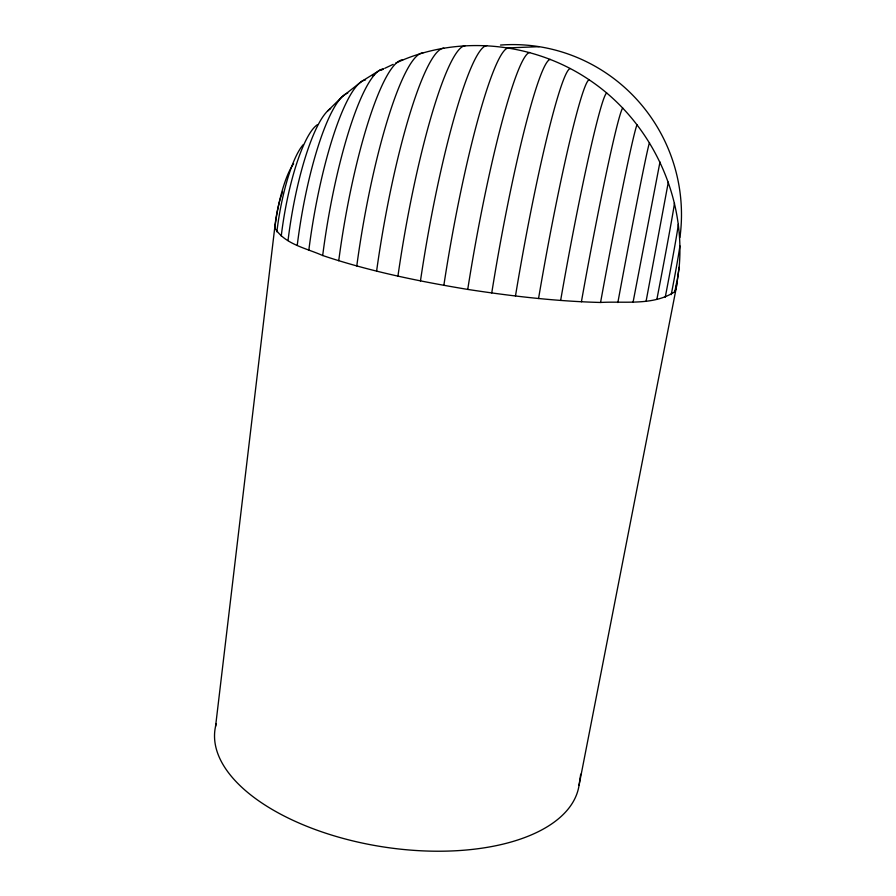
<?xml version="1.0" encoding="UTF-8"?>
<svg xmlns="http://www.w3.org/2000/svg" width="896" height="896" viewBox="0 0 896 896"><rect width="100%" height="100%" fill="white"/><g stroke="black" fill="none" stroke-linecap="round" stroke-linejoin="round"><path stroke-width="1.34" d="M679.022 268.386L679.134 267.266C685.787 194.477 649.914 120.254 589.131 79.8C533.03 41.832 457.15 34.182 395.562 63.224M678.888 269.282L676.166 288.366L579.062 785.232A184.15 90.72 8.8 0 1 378.112 846.082A184.15 90.72 8.8 0 1 216.216 723.733M679.134 267.266L676.166 288.366L674.856 291.682C653.464 305.928 624.994 301.056 600.566 302.467C556.035 301.325 511.728 296.139 467.734 289.419C418.734 281.266 369.835 271.365 322.683 255.517C306.331 248.203 284.771 244.317 274.848 227.987L275.117 224.515A41.541 10.114 -80.9 0 1 279.866 200.256M215.566 726.376L275.117 224.515M579.062 785.232L580.698 774.189M668.315 182.157L646.15 300.944M633.102 302.03L659.982 161.974M676.547 282.789L674.856 291.682M327.488 111.16L341.992 96.88L361.984 81.2L379.904 70.146M372.277 75.79L374.528 74.413M381.293 70.269L383.555 68.88A163.498 31.629 -80.6 0 0 322.683 255.517M384.754 68.32L393.154 64.355M539.202 46.682L508.39 47.891A204.557 23.554 -80 0 0 443.856 285.309M491.747 292.936A200.637 17.427 -79.9 0 1 550.379 59.427M515.469 296.016A195.283 14.258 -79.8 0 1 570.282 68.555M538.552 298.525A187.734 11.189 -79.7 0 1 589.131 79.8M678.294 224.336A63.571 0.986 -79.2 0 1 665.246 297.214M674.43 203.034A83.686 0.862 -79.2 0 1 656.88 299.331M600.566 302.467A152.902 3.584 -79.4 0 1 637.056 124.69M581.403 301.773A166.421 5.768 -79.5 0 1 622.72 108.046M679.851 245.84A42.773 0.818 -79.2 0 1 671.227 294.65M276.864 231.84A81.435 19.174 -80.9 0 1 303.33 144.57M274.848 227.987A61.79 14.84 -80.9 0 1 293.608 163.778M617.859 302.546A137.693 1.826 -79.4 0 1 649.522 142.744M560.638 300.451A178.069 8.322 -79.6 0 1 606.682 93.016M467.734 289.419A203.75 20.563 -79.9 0 1 529.67 52.494M420.459 280.93A203.101 26.253 -80.1 0 1 486.819 45.606M397.936 276.114A199.371 28.538 -80.2 0 1 465.203 45.718M338.733 260.736A175.403 31.909 -80.5 0 1 402.763 59.819M376.6 271.118A193.458 30.307 -80.3 0 1 443.834 48.149M288.03 240.576A118.059 26.219 -80.8 0 1 330.68 108.606M281.243 236.051A100.251 22.994 -80.8 0 1 317.61 124.578M308.806 250.365A149.856 30.576 -80.6 0 1 365.512 79.934M297.237 245.358A134.658 28.762 -80.7 0 1 347.76 93.072M356.776 265.966A185.427 31.461 -80.4 0 1 422.934 52.875M500.494 45.058A168.93 166.947 68.8 0 1 679.93 237.496M280.235 198.968A41.541 10.114 -80.9 0 1 280.997 196.47M281.389 195.261A41.541 10.114 -80.9 0 1 282.587 191.845"/></g></svg>
